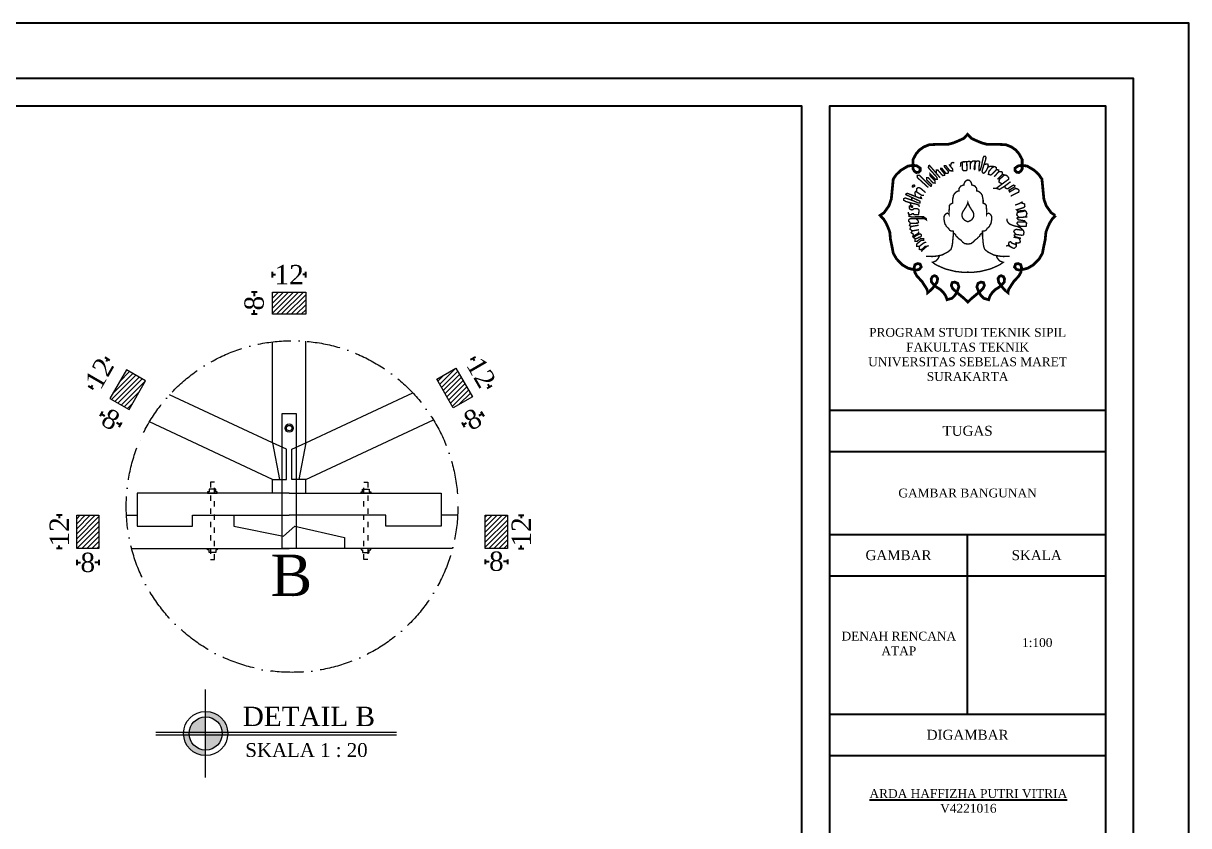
# Model space of a CAD drawing. Header units: millimetres. Extents: x -12161372 to 46643, y -9506984 to 15358.
# Drawn here: x 17996 to 20104, y -962 to 490 of the extents above; entities that cross this region are included whole.
import ezdxf

# ---------------------------------------------------------------- set-up
doc = ezdxf.new("R2010")
doc.units = ezdxf.units.MM
doc.linetypes.add('ACAD_ISO03W100', pattern=[30, 12, -18])
doc.linetypes.add('ACAD_ISO10W100', pattern=[18, 12, -3, 0, -3])
for name, color, linetype, lineweight in [('atap', 220, 'Continuous', 0), ('dimensi', 50, 'Continuous', 5), ('dinding', 110, 'Continuous', 9), ('garis potongan', 3, 'ACAD_ISO10W100', 18), ('hatch', 7, 'Continuous', 5), ('Normalisasi', 7, 'Continuous', 0), ('teks', 255, 'Continuous', 5)]:
    doc.layers.add(name, color=color, linetype=linetype, lineweight=lineweight)
doc.styles.get("Standard").update_dxf_attribs({"font": 'arial.ttf'})
doc.styles.add('teks1', font='times.ttf', dxfattribs={"height": 35})
doc.styles.add('teks2', font='times.ttf', dxfattribs={"height": 15})
doc.styles.add('teks3', font='times.ttf', dxfattribs={"height": 25})
doc.dimstyles.new('dimensi4', dxfattribs={"dimtxt": 35, "dimasz": 0, "dimexe": 5, "dimexo": 20, "dimgap": 3, "dimtad": 0, "dimdec": 0, "dimlfac": 0.2, "dimzin": 0, "dimdsep": 46, "dimtxsty": 'teks1', "dimblk": 'OBLIQUE', "dimcen": 0.09, "dimadec": 0, "dimazin": 0, "dimtfac": 1, "dimtdec": 0, "dimtix": 1, "dimtofl": 0, "dimtmove": 0, "dimatfit": 3, "dimldrblk": 'OBLIQUE', "dimfxl": 5, "dimfxlon": 1, "dimtolj": 1, "dimtzin": 0, "dimarcsym": 0})

# ---------------------------------------------------------------- blocks, each defined once
blk = doc.blocks.new('*D531')
at = {"layer": 'Defpoints', "color": 0, "ltscale": 0.8, "transparency": 16777216}
for p in [(18152.3, -188.7), (18186.9, -208.7), (18171, -236.3)]:
    blk.add_point(p, dxfattribs=at)
at = {"layer": 'dimensi', "color": 0, "lineweight": -2, "ltscale": 0.8, "transparency": 16777216}
for p, q in [((18138.9, -212), (18133.9, -220.6)), ((18136.4, -216.3), (18142.6, -219.8)), ((18171, -236.3), (18164.8, -232.7)), ((18173.5, -232), (18168.5, -240.6))]:
    blk.add_line(p, q, dxfattribs=at)
at = {"layer": 'dimensi', "color": 0, "ltscale": 0.8, "transparency": 16777216, "insert": (18153.7, -226.3), "char_height": 35, "attachment_point": 5, "rotation": 330, "style": 'teks1'}
blk.add_mtext('\\A1;8', dxfattribs=at)
blk = doc.blocks.new('_Oblique')
at = {"color": 0, "linetype": 'ByBlock', "lineweight": -2}
blk.add_line((-0.5, -0.5), (0.5, 0.5), dxfattribs=at)
blk = doc.blocks.new('*D532')
at = {"layer": 'Defpoints', "color": 0, "ltscale": 0.8, "transparency": 16777216}
for p in [(18808.1, -185.3), (18773.5, -205.3), (18826, -216.2)]:
    blk.add_point(p, dxfattribs=at)
at = {"layer": 'dimensi', "color": 0, "lineweight": -2, "ltscale": 0.8, "transparency": 16777216}
for p, q in [((18788.8, -231.9), (18793.8, -240.6)), ((18826, -216.2), (18819.8, -219.8)), ((18823.5, -211.9), (18828.5, -220.6)), ((18791.3, -236.2), (18797.5, -232.7))]:
    blk.add_line(p, q, dxfattribs=at)
at = {"layer": 'dimensi', "color": 0, "ltscale": 0.8, "transparency": 16777216, "insert": (18808.6, -226.2), "char_height": 35, "attachment_point": 5, "rotation": 30, "style": 'teks1'}
blk.add_mtext('\\A1;8', dxfattribs=at)
blk = doc.blocks.new('*D533')
at = {"layer": 'Defpoints', "color": 0, "ltscale": 0.8, "transparency": 16777216}
for p in [(18778.1, -133.4), (18839.1, -167.5), (18808.1, -185.3)]:
    blk.add_point(p, dxfattribs=at)
at = {"layer": 'dimensi', "color": 0, "lineweight": -2, "ltscale": 0.8, "transparency": 16777216}
for p, q in [((18804.8, -118), (18813.4, -113)), ((18809.1, -115.5), (18811.7, -120)), ((18834.8, -170), (18843.4, -165)), ((18839.1, -167.5), (18836.5, -162.9))]:
    blk.add_line(p, q, dxfattribs=at)
at = {"layer": 'dimensi', "color": 0, "ltscale": 0.8, "transparency": 16777216, "insert": (18824.1, -141.5), "char_height": 35, "attachment_point": 5, "rotation": 300, "style": 'teks1'}
blk.add_mtext('\\A1;12', dxfattribs=at)
blk = doc.blocks.new('*D534')
at = {"layer": 'Defpoints', "color": 0, "ltscale": 0.8, "transparency": 16777216}
for p in [(18182.3, -136.8), (18118, -168.9), (18152.3, -188.7)]:
    blk.add_point(p, dxfattribs=at)
at = {"layer": 'dimensi', "color": 0, "lineweight": -2, "ltscale": 0.8, "transparency": 16777216}
for p, q in [((18152.4, -119.5), (18143.7, -114.5)), ((18148, -117), (18145.4, -121.5)), ((18122.4, -171.4), (18113.7, -166.4)), ((18118, -168.9), (18120.7, -164.4))]:
    blk.add_line(p, q, dxfattribs=at)
at = {"layer": 'dimensi', "color": 0, "ltscale": 0.8, "transparency": 16777216, "insert": (18133, -143), "char_height": 35, "attachment_point": 5, "rotation": 60, "style": 'teks1'}
blk.add_mtext('\\A1;12', dxfattribs=at)
blk = doc.blocks.new('*D549')
at = {"layer": 'Defpoints', "color": 0, "ltscale": 0.8, "transparency": 16777216}
for p in [(18871.4, -399.9), (18871.4, -459.9), (18896.4, -459.9)]:
    blk.add_point(p, dxfattribs=at)
at = {"layer": 'dimensi', "color": 0, "lineweight": -2, "ltscale": 0.8, "transparency": 16777216}
for p, q in [((18891.4, -399.9), (18901.4, -399.9)), ((18896.4, -399.9), (18896.4, -405.1)), ((18891.4, -459.9), (18901.4, -459.9)), ((18896.4, -459.9), (18896.4, -454.6))]:
    blk.add_line(p, q, dxfattribs=at)
at = {"layer": 'dimensi', "color": 0, "ltscale": 0.8, "transparency": 16777216, "insert": (18896.4, -429.9), "char_height": 35, "attachment_point": 5, "rotation": 90, "style": 'teks1'}
blk.add_mtext('\\A1;12', dxfattribs=at)
blk = doc.blocks.new('*D550')
at = {"layer": 'Defpoints', "color": 0, "ltscale": 0.8, "transparency": 16777216}
for p in [(18831.4, -459.9), (18871.4, -459.9), (18871.4, -483.2)]:
    blk.add_point(p, dxfattribs=at)
at = {"layer": 'dimensi', "color": 0, "lineweight": -2, "ltscale": 0.8, "transparency": 16777216}
for p, q in [((18831.4, -479.9), (18831.4, -488.2)), ((18831.4, -483.2), (18838.5, -483.2)), ((18871.4, -483.2), (18864.2, -483.2)), ((18871.4, -479.9), (18871.4, -488.2))]:
    blk.add_line(p, q, dxfattribs=at)
at = {"layer": 'dimensi', "color": 0, "ltscale": 0.8, "transparency": 16777216, "insert": (18851.4, -483.2), "char_height": 35, "attachment_point": 5, "style": 'teks1'}
blk.add_mtext('\\A1;8', dxfattribs=at)
blk = doc.blocks.new('*D551')
at = {"layer": 'Defpoints', "color": 0, "ltscale": 0.8, "transparency": 16777216}
for p in [(18092.2, -459.9), (18132.2, -459.9), (18132.2, -485.4)]:
    blk.add_point(p, dxfattribs=at)
at = {"layer": 'dimensi', "color": 0, "lineweight": -2, "ltscale": 0.8, "transparency": 16777216}
for p, q in [((18092.2, -480.4), (18092.2, -490.4)), ((18132.2, -480.4), (18132.2, -490.4)), ((18092.2, -485.4), (18099.3, -485.4)), ((18132.2, -485.4), (18125.1, -485.4))]:
    blk.add_line(p, q, dxfattribs=at)
at = {"layer": 'dimensi', "color": 0, "ltscale": 0.8, "transparency": 16777216, "insert": (18112.2, -485.4), "char_height": 35, "attachment_point": 5, "style": 'teks1'}
blk.add_mtext('\\A1;8', dxfattribs=at)
blk = doc.blocks.new('*D552')
at = {"layer": 'Defpoints', "color": 0, "ltscale": 0.8, "transparency": 16777216}
for p in [(18060.6, -399.9), (18092.2, -399.9), (18092.2, -459.9)]:
    blk.add_point(p, dxfattribs=at)
at = {"layer": 'dimensi', "color": 0, "lineweight": -2, "ltscale": 0.8, "transparency": 16777216}
for p, q in [((18065.6, -399.9), (18055.6, -399.9)), ((18060.6, -399.9), (18060.6, -405.1)), ((18065.6, -459.9), (18055.6, -459.9)), ((18060.6, -459.9), (18060.6, -454.6))]:
    blk.add_line(p, q, dxfattribs=at)
at = {"layer": 'dimensi', "color": 0, "ltscale": 0.8, "transparency": 16777216, "insert": (18060.6, -429.9), "char_height": 35, "attachment_point": 5, "rotation": 90, "style": 'teks1'}
blk.add_mtext('\\A1;12', dxfattribs=at)
blk = doc.blocks.new('*D553')
at = {"layer": 'Defpoints', "color": 0, "ltscale": 0.8, "transparency": 16777216}
for p in [(18446.6, 3.9), (18413.4, -36.1), (18446.6, -36.1)]:
    blk.add_point(p, dxfattribs=at)
at = {"layer": 'dimensi', "color": 0, "lineweight": -2, "ltscale": 0.8, "transparency": 16777216}
for p, q in [((18418.4, 3.9), (18408.4, 3.9)), ((18413.4, 3.9), (18413.4, -3.3)), ((18418.4, -36.1), (18408.4, -36.1)), ((18413.4, -36.1), (18413.4, -29))]:
    blk.add_line(p, q, dxfattribs=at)
at = {"layer": 'dimensi', "color": 0, "ltscale": 0.8, "transparency": 16777216, "insert": (18413.4, -16.1), "char_height": 35, "attachment_point": 5, "rotation": 90, "style": 'teks1'}
blk.add_mtext('\\A1;8', dxfattribs=at)
blk = doc.blocks.new('*D554')
at = {"layer": 'Defpoints', "color": 0, "ltscale": 0.8, "transparency": 16777216}
for p in [(18506.6, 35.6), (18446.6, 3.9), (18506.6, 3.9)]:
    blk.add_point(p, dxfattribs=at)
at = {"layer": 'dimensi', "color": 0, "lineweight": -2, "ltscale": 0.8, "transparency": 16777216}
for p, q in [((18446.6, 30.6), (18446.6, 40.6)), ((18446.6, 35.6), (18451.9, 35.6)), ((18506.6, 35.6), (18501.3, 35.6)), ((18506.6, 30.6), (18506.6, 40.6))]:
    blk.add_line(p, q, dxfattribs=at)
at = {"layer": 'dimensi', "color": 0, "ltscale": 0.8, "transparency": 16777216, "insert": (18476.6, 35.6), "char_height": 35, "attachment_point": 5, "style": 'teks1'}
blk.add_mtext('\\A1;12', dxfattribs=at)

msp = doc.modelspace()

# ---------------------------------------------------------------- hatches: boundary and pattern name
at = {"layer": 'hatch', "ltscale": 0.8}
h = msp.add_hatch(dxfattribs=at)
h.set_pattern_fill('ANSI31', color=256, scale=2)
h.set_pattern_definition([(45, (-11078.0387, 9999.4366), (-4.490128, 4.490128), [])])
h.paths.add_polyline_path([(18092.194, -459.854), (18132.194, -459.854), (18132.194, -399.854), (18092.194, -399.854)])
h.paths.add_polyline_path([(18216.941, -156.755), (18182.3, -136.755), (18152.3, -188.716), (18186.941, -208.716)])
h.paths.add_polyline_path([(18446.592, 3.883), (18446.592, -36.117), (18506.592, -36.117), (18506.592, 3.883)])
h.paths.add_polyline_path([(18778.125, -133.379), (18743.484, -153.379), (18773.484, -205.34), (18808.125, -185.34)])
h.paths.add_polyline_path([(18871.361, -399.854), (18831.361, -399.854), (18831.361, -459.854), (18871.361, -459.854)])
h = msp.add_hatch(color=256, dxfattribs=at)
h.dxf.hatch_style = 1
h.paths.add_polyline_path([(18325.506, -764.617, 0.38998328), (18295.611, -792.117), (18325.506, -792.117)])
h.paths.add_polyline_path([(18325.506, -797.117), (18325.506, -792.117), (18295.611, -792.117, 0.02086055), (18295.506, -794.617, 0.02086055), (18295.611, -797.117)])
h.paths.add_polyline_path([(18325.506, -792.117), (18325.506, -797.117), (18355.402, -797.117, 0.02086055), (18355.506, -794.617, 0.02086055), (18355.402, -792.117)])
h.paths.add_polyline_path([(18325.506, -797.117), (18325.506, -824.617, 0.38998328), (18355.402, -797.117)])
h.paths.add_polyline_path([(18325.506, -754.617), (18325.506, -764.617, -0.38998328), (18355.402, -792.117), (18365.428, -792.117, 0.39601219)])
h.paths.add_polyline_path([(18365.428, -797.117, 0.01563646), (18365.506, -794.617, 0.01563646), (18365.428, -792.117), (18355.402, -792.117, -0.02086055), (18355.506, -794.617, -0.02086055), (18355.402, -797.117)])
h.paths.add_polyline_path([(18295.611, -797.117), (18285.585, -797.117, 0.39601219), (18325.506, -834.617), (18325.506, -824.617, -0.38998328)])
h.paths.add_polyline_path([(18285.585, -792.117, 0.01563646), (18285.506, -794.617, 0.01563646), (18285.585, -797.117), (18295.611, -797.117, -0.02086055), (18295.506, -794.617, -0.02086055), (18295.611, -792.117)])

# ---------------------------------------------------------------- linework, layer by layer
for p, q in [((19453.927, -209.661), (19953.927, -209.661)), ((19453.927, -284.661), (19953.927, -284.661)), ((19453.927, -434.661), (19953.927, -434.661)), ((19703.927, -759.661), (19703.927, -434.661)), ((19453.927, -509.661), (19953.927, -509.661)), ((19453.927, -759.661), (19953.927, -759.661)), ((19453.927, -834.661), (19953.927, -834.661))]:
    msp.add_line(p, q)
for points in [[(15903.927, -2479.661), (20103.927, -2479.661), (20103.927, 490.339), (15903.927, 490.339)], [(16103.927, -2379.661), (20003.927, -2379.661), (20003.927, 390.339), (16103.927, 390.339)], [(16153.927, -2329.661), (19403.927, -2329.661), (19403.927, 340.339), (16153.927, 340.339)], [(19453.927, -2329.661), (19953.927, -2329.661), (19953.927, 340.339), (19453.927, 340.339)]]:
    msp.add_lwpolyline(points, close=True)
at = {"color": 0, "lineweight": -3}
for points, const_width in [([(19863.322, 142.784), (19857.025, 136.323), (19852.38, 128.846), (19848.25, 119.563), (19845.685, 112.643), (19844.337, 98.925), (19841.628, 86.09), (19839.316, 74.232), (19833.541, 64.134), (19822.451, 52.912), (19812.595, 47.168), (19804.367, 45.099), (19797.082, 43.886), (19792.366, 45.117), (19788.819, 49.418), (19790.795, 54.623), (19795.261, 55.612), (19800.117, 53.59), (19801.534, 48.334), (19800.308, 39.776), (19796.666, 33.105), (19791.607, 27.646), (19787.155, 22.794), (19783.917, 17.739), (19781.084, 13.291), (19778.453, 9.248), (19777.037, 4.396), (19777.037, 2.98), (19771.573, 7.428), (19767.121, 12.28), (19764.693, 15.92), (19760.241, 21.581), (19759.027, 28.657), (19761.657, 32.498), (19764.895, 33.711), (19768.74, 31.892), (19770.764, 27.848), (19770.156, 21.985), (19767.728, 19.357), (19764.693, 16.122), (19761.253, 13.089), (19754.17, 8.641), (19749.313, 3.991), (19745.064, -1.872), (19743.38, -5.927), (19742.085, -9.809), (19733.019, -7.221), (19728.486, -2.693), (19725.896, 1.189), (19723.629, 5.394), (19720.675, 13.46), (19722.792, 19.803), (19728.138, 22.028), (19732.704, 21.138), (19734.375, 16.131), (19731.925, 10.456), (19726.356, 5.226), (19720.787, 0.441), (19715.664, -3.788), (19710.763, -7.905), (19704.414, -14.136), (19698.066, -7.905), (19693.165, -3.788), (19688.042, 0.441), (19682.473, 5.226), (19676.904, 10.456), (19674.454, 16.131), (19676.125, 21.138), (19680.691, 22.028), (19686.037, 19.803), (19688.153, 13.46), (19685.199, 5.394), (19682.933, 1.189), (19680.343, -2.693), (19675.81, -7.221), (19666.744, -9.809), (19665.449, -5.927), (19663.765, -1.872), (19659.516, 3.991), (19654.659, 8.641), (19647.576, 13.089), (19644.136, 16.122), (19641.101, 19.357), (19638.672, 21.985), (19638.065, 27.848), (19640.089, 31.892), (19643.934, 33.711), (19647.172, 32.498), (19649.802, 28.657), (19648.588, 21.581), (19644.136, 15.92), (19641.708, 12.28), (19637.256, 7.428), (19631.792, 2.98), (19631.792, 4.396), (19630.376, 9.248), (19627.745, 13.291), (19624.912, 17.739), (19621.674, 22.794), (19617.222, 27.646), (19612.163, 33.105), (19608.521, 39.776), (19607.295, 48.334), (19608.711, 53.59), (19613.568, 55.612), (19618.034, 54.623), (19620.01, 49.418), (19616.463, 45.117), (19611.747, 43.886), (19604.462, 45.099), (19596.234, 47.168), (19586.378, 52.912), (19575.288, 64.134), (19569.513, 74.232), (19567.201, 86.09), (19564.492, 98.925), (19563.144, 112.643), (19560.578, 119.563), (19556.449, 128.846), (19551.803, 136.323), (19545.507, 142.784), (19552.684, 147.564), (19561.654, 160.112), (19565.891, 172.146), (19569.428, 208.36), (19575.027, 216.604), (19583.573, 224.554), (19595.95, 231.914), (19605.498, 233.445), (19612.564, 232.239), (19618.082, 228.177), (19618.082, 223.68), (19615.033, 220.778), (19611.119, 220.334), (19607.327, 223.05), (19605.109, 227.197), (19605.109, 230.937), (19605.109, 243.611), (19610.697, 254.006), (19616.778, 261.155), (19624.792, 266.731), (19634.523, 270.591), (19646.555, 271.23), (19658.828, 271.23), (19668.353, 271.23), (19678.427, 273.975), (19688.868, 278.367), (19696.967, 282.077), (19703.927, 289.397), (19710.888, 282.077), (19718.986, 278.367), (19729.427, 273.975), (19739.502, 271.23), (19749.027, 271.23), (19761.299, 271.23), (19773.331, 270.591), (19783.062, 266.731), (19791.076, 261.155), (19797.158, 254.006), (19802.746, 243.611), (19802.746, 230.937), (19802.746, 227.197), (19800.527, 223.05), (19796.735, 220.334), (19792.821, 220.778), (19789.772, 223.68), (19789.772, 228.177), (19795.29, 232.239), (19802.357, 233.445), (19811.905, 231.914), (19824.282, 224.554), (19832.828, 216.604), (19838.427, 208.36), (19841.963, 172.146), (19846.2, 160.112), (19855.171, 147.564), (19862.348, 142.784)], 5), ([(19632.816, 193.177), (19613.067, 211.165), (19612.648, 214.233), (19612.997, 215.069), (19616.835, 215.139), (19637.073, 195.408), (19638.399, 195.757), (19638.748, 198.267), (19629.955, 206.842), (19629.815, 210.956), (19632.607, 210.956), (19641.678, 201.334), (19645.098, 201.125), (19644.819, 205.657), (19636.305, 213.954), (19635.956, 217.719), (19645.517, 208.237), (19649.145, 208.097), (19648.209, 211.936), (19635.167, 226.393), (19633.15, 229.1), (19633.34, 232.526), (19634.968, 233.208), (19654.283, 210.865)], 2.5), ([(19647.45, 217.115), (19647.681, 224.776), (19650.057, 224.852), (19658.73, 214.86), (19662.172, 215.172), (19662.485, 217.517), (19655.445, 226.271), (19655.357, 228.001), (19657.231, 228.001), (19664.666, 218.821), (19667.145, 218.7), (19669.019, 219.606), (19669.26, 222.082), (19661.825, 231.02), (19661.887, 232.894), (19664.251, 232.97), (19671.418, 223.752), (19674.011, 223.371), (19677.061, 223.295), (19676.631, 227.031), (19670.165, 234.954)], 2.5), ([(19672.754, 230.997), (19673.812, 235.321), (19674.678, 237.531), (19676.409, 238.396), (19677.66, 238.492), (19678.429, 238.204), (19679.006, 237.531), (19679.391, 236.955)], 2.5), ([(19691.011, 230.877), (19691.581, 237.328), (19694.24, 239.605), (19702.406, 239.794), (19702.786, 225.375), (19701.077, 223.667), (19696.329, 223.667), (19694.43, 226.133), (19694.43, 239.609)], 2.5), ([(19702.406, 239.794), (19707.154, 240.743), (19707.154, 240.743), (19708.776, 239.863), (19708.87, 226.026)], 2.5), ([(19708.823, 232.945), (19709.366, 237.342), (19710.15, 238.309), (19712.04, 240.244), (19713.147, 240.981), (19717.527, 241.119), (19717.369, 226.614), (19716.424, 226.024), (19715.834, 227.794), (19716.188, 231.921), (19718.211, 238.178), (19719.141, 240.503), (19722.754, 241.367), (19725.02, 240.801), (19725.776, 239.291), (19725.02, 235.14), (19724.454, 225.328), (19725.02, 223.63), (19726.909, 224.951), (19728.609, 230.423), (19729.553, 234.197), (19730.875, 241.556), (19732.197, 247.028), (19733.519, 249.481), (19736.352, 249.481), (19737.108, 247.783), (19736.73, 244.197), (19730.686, 225.328), (19730.12, 222.498), (19730.875, 220.233), (19732.575, 219.101), (19734.464, 219.856), (19737.485, 223.441), (19739.941, 227.97), (19741.263, 232.498), (19740.696, 235.329), (19738.43, 235.706), (19735.597, 235.329), (19733.519, 235.14)], 2.5), ([(19740.201, 230.048), (19744.926, 231.397), (19748.639, 231.397), (19753.027, 231.06), (19755.727, 229.374), (19756.065, 225.664), (19752.352, 221.617), (19746.277, 215.885), (19741.551, 216.896), (19742.564, 222.629), (19745.601, 226.001), (19748.639, 229.374), (19751.002, 230.048)], 2.5), ([(19766.922, 217.158), (19770.747, 215.995), (19774.24, 215.164), (19776.735, 213.17), (19778.065, 210.844), (19778.398, 208.351), (19766.589, 199.711), (19755.779, 191.735), (19749.957, 191.901)], 2.5), ([(19756.065, 225.664), (19760.269, 224.802), (19760.435, 222.143), (19752.119, 212.672)], 2.5), ([(19760.435, 222.143), (19764.76, 221.977), (19766.922, 220.814), (19766.922, 217.158), (19758.107, 208.019)], 2.5), ([(19770.747, 215.995), (19761.267, 207.687), (19760.768, 203.034), (19762.93, 201.705), (19766.589, 199.711)], 2.5), ([(19612.153, 184.934), (19611.52, 187.882), (19611.559, 189.59), (19611.947, 191.064), (19613.071, 192.268), (19614.816, 192.888), (19616.871, 192.772), (19618.291, 191.868), (19619.469, 191.22), (19620.826, 190.055), (19622.461, 188.481), (19623.72, 187.615), (19624.822, 186.749), (19626.317, 185.488), (19627.34, 184.622), (19627.97, 183.992)], 2.5), ([(19755.779, 191.735), (19761.6, 189.741), (19771.246, 195.723), (19781.724, 203.699)], 2.5), ([(19771.246, 195.723), (19772.078, 192.732), (19773.907, 191.569), (19776.402, 190.904), (19786.801, 197.622), (19789.375, 196.554), (19789.375, 196.554), (19789.219, 194.412), (19777.909, 187.861)], 2.5), ([(19777.909, 187.861), (19781.721, 186.256), (19792.171, 192.52)], 2.5), ([(19786.946, 189.388), (19790.523, 191.531), (19793.518, 190.769), (19795.306, 190.131), (19796.433, 188.959), (19797.11, 187.292), (19796.118, 184.723), (19783.174, 178.331), (19782.441, 176.959)], 2.5), ([(19606.34, 164.129), (19600.981, 165.295), (19597.486, 166.461), (19592.299, 167.946), (19588.488, 170.234), (19588.248, 172.851), (19591.219, 174.245), (19602.85, 170.431), (19606.751, 168.758), (19611.745, 166.591), (19615.937, 164.822)], 2.5), ([(19615.983, 164.868), (19617.777, 165.421), (19617.642, 168.518), (19592.109, 180.342), (19593.061, 182.249), (19595.348, 182.631), (19617.26, 174.049), (19620.5, 173.476), (19620.119, 175.574), (19618.404, 177.1)], 2.5), ([(19602.697, 169.001), (19602.985, 170.879), (19603.022, 172.829), (19602.985, 175.501)], 2.5), ([(19609.446, 177.131), (19609.354, 179.4), (19608.891, 181.576), (19608.613, 184.17), (19609.446, 185.466), (19610.695, 185.837), (19613.61, 184.031), (19616.71, 181.901), (19618.93, 180.465), (19620.975, 179.122), (19623.196, 178.937), (19625.324, 178.983)], 2.5), ([(19781.721, 186.256), (19778.818, 184.632)], 2.5), ([(19803.585, 167.553), (19797.095, 163.98), (19789.956, 161.382)], 2.5), ([(19596.659, 148.857), (19596.81, 145.833), (19598.321, 144.775), (19599.68, 144.322), (19601.493, 144.17), (19603.004, 144.775), (19603.759, 145.833), (19604.363, 145.985), (19605.874, 145.985), (19606.327, 145.077), (19607.082, 144.019), (19615.088, 144.17), (19615.692, 147.799), (19615.843, 150.52), (19616.145, 152.335), (19615.239, 153.695), (19613.275, 154.602), (19611.009, 155.056), (19608.291, 155.056), (19606.478, 154.602), (19604.967, 152.939), (19602.853, 152.788), (19600.436, 153.544), (19599.076, 154.905), (19598.321, 156.417), (19598.321, 157.777), (19598.472, 159.441), (19599.832, 160.045), (19602.55, 160.045), (19604.363, 159.894), (19604.796, 158.519)], 2.5), ([(19601.237, 158.949), (19601.237, 161.891), (19600.502, 164.391), (19599.914, 165.862)], 2.5), ([(19601.237, 158.949), (19601.608, 158.274), (19602.796, 157.598), (19604.02, 157.598), (19604.796, 158.519)], 2.5), ([(19606.34, 164.129), (19611.524, 162.92), (19612.846, 162.332), (19615.785, 161.45), (19616.373, 159.39), (19615.932, 158.361)], 2.5), ([(19800.34, 165.766), (19803.697, 164.467), (19806.895, 163.507), (19807.535, 159.346), (19805.936, 157.105), (19801.139, 155.505), (19792.441, 152.781), (19794.674, 150.616), (19807.859, 151.79), (19809.933, 149.423), (19811.212, 146.223), (19810.253, 142.542), (19808.654, 139.981)], 2.5), ([(19806.895, 150.544), (19793.944, 148.143), (19792.825, 143.742), (19794.104, 142.062), (19797.25, 138.913)], 2.5), ([(19597.566, 145.304), (19597.949, 141.167), (19601.925, 140.081), (19624.334, 140.202), (19629.395, 136.584), (19629.515, 134.534), (19625.298, 137.187), (19606.985, 136.825), (19600.84, 136.825), (19598.792, 136.102), (19597.467, 134.534), (19597.587, 132.122), (19600.72, 128.384), (19613.611, 128.746), (19615.178, 130.554), (19614.455, 132.966), (19611.173, 136.908)], 2.5), ([(19601.315, 122.534), (19598.768, 125.061), (19600.72, 128.384)], 2.5), ([(19810.778, 123.239), (19794.867, 122.394), (19789.516, 123.521), (19784.588, 125.071), (19780.082, 127.045), (19777.125, 130.004), (19775.013, 133.386), (19775.013, 136.628)], 2.5), ([(19811.852, 140.141), (19792.825, 138.541)], 2.5), ([(19792.825, 138.541), (19795.71, 134.804), (19806.855, 133.087), (19810.569, 128.797), (19810.569, 128.797), (19810.14, 123.205)], 2.5), ([(19808.712, 130.942), (19794.726, 130.709), (19793.177, 128.736), (19795.43, 125.353), (19799.837, 122.658)], 2.5), ([(19603.746, 114.693), (19599.694, 117.937), (19601.315, 122.534), (19615.361, 124.967)], 2.5), ([(19606.177, 108.474), (19601.855, 111.448), (19603.746, 114.693), (19616.172, 116.856)], 2.5), ([(19606.177, 108.474), (19604.695, 104.213), (19605.894, 102.75), (19608.82, 100.902), (19611.338, 100.889), (19614.036, 101.928), (19615.697, 102.966), (19617.15, 103.382), (19619.122, 103.901), (19620.368, 105.875), (19620.368, 107.745), (19618.499, 109.2), (19616.42, 108.864), (19613.739, 107.699), (19611.261, 106.383), (19609.642, 105.32), (19607.771, 104.206), (19605.894, 102.75)], 2.5), ([(19604.695, 104.213), (19605.5, 104.836), (19606.304, 105.46), (19607.238, 106.031), (19608.172, 106.602), (19609.262, 107.278), (19610.352, 107.953), (19611.649, 108.576), (19612.947, 109.2), (19614.296, 109.719), (19615.645, 110.238), (19615.616, 111.24), (19615.551, 112.338), (19613.938, 112.66)], 2.5), ([(19628.562, 68.669), (19640.149, 68.393), (19648.701, 69.22), (19657.804, 71.149), (19668.287, 76.662), (19673.805, 81.072), (19675.46, 85.757), (19676.563, 91.269), (19677.115, 97.609), (19677.943, 105.602), (19677.943, 111.114), (19677.943, 114.146)], 2.5), ([(19780.267, 68.669), (19768.68, 68.393), (19760.128, 69.22), (19751.025, 71.149), (19740.541, 76.662), (19735.024, 81.072), (19733.369, 85.757), (19732.265, 91.269), (19731.714, 97.609), (19730.886, 105.602), (19730.886, 111.114), (19730.886, 114.146)], 2.5), ([(19804.019, 116.122), (19798.95, 116.475), (19791.769, 117.461), (19788.531, 115.911), (19787.545, 113.233), (19790.079, 109.569), (19791.628, 108.301)], 2.5), ([(19803.737, 106.609), (19791.628, 108.301), (19788.39, 107.314), (19788.812, 105.623), (19790.22, 103.932), (19800.499, 101.254)], 2.5), ([(19794.867, 122.394), (19799.795, 119.998), (19802.893, 117.461), (19805.145, 114.783), (19805.849, 112.388), (19805.568, 109.851), (19805.145, 108.16), (19803.737, 106.609)], 2.5), ([(19616.528, 86.729), (19611.688, 86.729), (19611.688, 90.855), (19620.113, 97.673), (19624.594, 97.673), (19624.594, 100.902), (19619.037, 100.902), (19612.584, 95.879), (19608.82, 95.879), (19608.82, 100.902)], 2.5), ([(19630.15, 86.729), (19627.282, 86.729), (19620.65, 80.808), (19616.707, 81.167), (19616.528, 86.729), (19625.49, 93.546), (19629.075, 94.264)], 2.5), ([(19620.471, 76.861), (19621.188, 79.014), (19630.15, 86.729), (19633.556, 88.164)], 2.5), ([(19792.151, 88.165), (19790.646, 90.392), (19784.453, 92.36), (19781.898, 95.213), (19778.949, 94.328), (19777.966, 90.786), (19780.915, 86.359), (19787.397, 83.017), (19780.915, 86.359), (19778.171, 87.856), (19775.699, 87.906), (19773.529, 87.363)], 2.5), ([(19800.499, 101.254), (19787.022, 103.271)], 2.5), ([(19791.371, 94.794), (19792.151, 88.165), (19791.761, 86.371), (19789.813, 84.499), (19788.644, 83.329), (19787.397, 83.017)], 2.5), ([(19795.36, 102.593), (19797.683, 100.02), (19798.774, 97.68), (19799.164, 95.184), (19798.618, 93.625), (19796.592, 93.079), (19794.333, 92.689), (19791.664, 92.307)], 2.5), ([(19653.147, 70.073), (19651.201, 65.535), (19649.254, 63.158), (19646.226, 60.132), (19642.549, 58.62), (19640.386, 57.971), (19646.009, 53.865), (19652.282, 50.84), (19658.122, 48.247), (19663.746, 45.869), (19670.668, 44.141), (19675.926, 42.753), (19681.588, 41.338), (19687.628, 40.678), (19694.14, 39.924), (19700.18, 39.83), (19704.414, 40.085), (19708.648, 39.83), (19714.689, 39.924), (19721.201, 40.678), (19727.241, 41.338), (19732.903, 42.753), (19738.161, 44.141), (19745.083, 45.869), (19750.706, 48.247), (19756.547, 50.84), (19762.819, 53.865), (19768.443, 57.971), (19766.28, 58.62), (19762.603, 60.132), (19759.575, 63.158), (19757.628, 65.535), (19755.681, 70.073)], 2.5)]:
    msp.add_lwpolyline(points, dxfattribs=dict(at, const_width=const_width))
at = {"color": 0, "lineweight": -3, "const_width": 2.5}
for points in [[(19604.222, 194.315), (19604.063, 195.904), (19605.016, 197.335), (19607.24, 197.653), (19608.129, 196.86), (19608.204, 196.035), (19607.875, 195.427), (19606.704, 194.687), (19605.879, 194.387), (19604.698, 194.156), (19604.222, 194.315)], [(19704.414, 91.085), (19703.928, 91.067), (19701.801, 91.279), (19699.673, 91.492), (19698.397, 91.917), (19697.12, 92.98), (19695.631, 93.83), (19694.141, 95.531), (19691.376, 98.325), (19687.546, 100.876), (19685.844, 102.789), (19683.078, 105.34), (19682.014, 108.316), (19678.148, 111.218), (19678.043, 114.15), (19676.753, 114.423), (19675.255, 114.423), (19673.86, 114.681), (19671.69, 115.714), (19669.461, 119.157), (19667.334, 121.07), (19665.206, 123.195), (19664.355, 125.534), (19663.078, 127.022), (19662.227, 129.998), (19662.015, 131.911), (19661.376, 134.887), (19661.166, 138.116), (19661.166, 140.242), (19662.017, 142.155), (19662.868, 143.643), (19663.932, 144.919), (19665.208, 145.982), (19667.123, 146.832), (19669.463, 146.194), (19670.527, 144.068), (19670.527, 145.131), (19670.314, 146.194), (19670.527, 148.107), (19670.314, 149.808), (19670.527, 151.721), (19670.74, 155.547), (19670.74, 158.948), (19670.953, 160.649), (19671.804, 161.712), (19672.655, 162.987), (19674.782, 164.05), (19676.91, 165.113), (19676.697, 167.238), (19676.697, 170.002), (19676.91, 172.553), (19677.548, 173.828), (19677.548, 175.104), (19678.187, 176.804), (19678.399, 178.93), (19679.463, 180.843), (19680.527, 182.543), (19682.867, 184.669), (19685.421, 186.37), (19688.612, 187.22), (19688.399, 188.921), (19688.399, 191.259), (19689.889, 193.597), (19691.591, 195.723), (19693.931, 196.786), (19697.335, 197.848), (19697.548, 199.762), (19698.825, 203.163), (19701.591, 206.139), (19704.414, 206.703), (19707.238, 206.139), (19710.004, 203.163), (19711.281, 199.762), (19711.494, 197.848), (19714.898, 196.786), (19717.238, 195.723), (19718.94, 193.597), (19720.43, 191.259), (19720.43, 188.921), (19720.217, 187.22), (19723.408, 186.37), (19725.961, 184.669), (19728.302, 182.543), (19729.366, 180.843), (19730.429, 178.93), (19730.642, 176.804), (19731.28, 175.104), (19731.28, 173.828), (19731.919, 172.553), (19732.131, 170.002), (19732.131, 167.238), (19731.919, 165.113), (19734.046, 164.05), (19736.174, 162.987), (19737.025, 161.712), (19737.876, 160.649), (19738.089, 158.948), (19738.089, 155.547), (19738.302, 151.721), (19738.514, 149.808), (19738.302, 148.107), (19738.514, 146.194), (19738.302, 145.131), (19738.302, 144.068), (19739.365, 146.194), (19741.706, 146.832), (19743.621, 145.982), (19744.897, 144.919), (19745.961, 143.643), (19746.812, 142.155), (19747.663, 140.242), (19747.663, 138.116), (19747.453, 134.887), (19746.814, 131.911), (19746.602, 129.998), (19745.751, 127.022), (19744.474, 125.534), (19743.623, 123.195), (19741.495, 121.07), (19739.368, 119.157), (19737.138, 115.714), (19734.969, 114.681), (19733.574, 114.423), (19732.076, 114.423), (19730.786, 114.15), (19730.681, 111.218), (19726.815, 108.316), (19725.751, 105.34), (19722.985, 102.789), (19721.283, 100.876), (19717.453, 98.325), (19714.687, 95.531), (19713.198, 93.83), (19711.709, 92.98), (19710.432, 91.917), (19709.156, 91.492), (19707.028, 91.279), (19704.9, 91.067)], [(19704.414, 131.635), (19703.405, 131.686), (19702.261, 132.129), (19703.405, 131.686), (19702.261, 132.129), (19700.758, 132.841), (19700.758, 132.841), (19699.665, 133.422), (19698.438, 134.118), (19697.4, 135.068), (19696.482, 136.072), (19695.504, 137.45), (19694.673, 138.965), (19694.086, 140.772), (19693.842, 142.775), (19693.842, 144.534), (19694.086, 146.146), (19694.477, 147.514), (19695.162, 149.028), (19695.944, 150.493), (19696.635, 151.49), (19697.564, 152.711), (19698.639, 154.567), (19699.666, 156.13), (19700.546, 157.498), (19701.426, 158.964), (19702.257, 160.771), (19703.089, 162.53), (19703.871, 164.093), (19704.414, 166.036), (19704.958, 164.093), (19705.74, 162.53), (19706.571, 160.771), (19707.403, 158.964), (19708.283, 157.498), (19709.163, 156.13), (19710.19, 154.567), (19711.265, 152.711), (19712.194, 151.49), (19712.885, 150.493), (19713.667, 149.028), (19714.352, 147.514), (19714.743, 146.146), (19714.987, 144.534), (19714.987, 142.775), (19714.743, 140.772), (19714.156, 138.965), (19713.325, 137.45), (19712.347, 136.072), (19711.429, 135.068), (19710.391, 134.118), (19709.164, 133.422), (19708.071, 132.841), (19708.071, 132.841), (19706.568, 132.129), (19705.424, 131.686), (19706.568, 132.129), (19705.424, 131.686)]]:
    msp.add_lwpolyline(points, close=True, dxfattribs=at)
at = {"layer": 'atap', "ltscale": 0.8}
for p, q in [((18446.592, -268.651), (18260.242, -181.755)), ((18506.592, -268.651), (18700.182, -178.379)), ((18446.592, -334.854), (18223.78, -230.955)), ((18506.592, -334.854), (18737.498, -227.181)), ((18446.592, -268.651), (18459.092, -334.854)), ((18506.592, -268.651), (18494.092, -334.854))]:
    msp.add_line(p, q, dxfattribs=at)
for points in [[(18446.592, -36.117), (18446.592, 3.883), (18506.592, 3.883), (18506.592, -36.117)], [(18216.941, -156.755), (18182.3, -136.755), (18152.3, -188.716), (18186.941, -208.716)], [(18743.484, -153.379), (18778.125, -133.379), (18808.125, -185.34), (18773.484, -205.34)], [(18464.092, -215.475), (18489.092, -215.475), (18489.092, -459.854), (18464.092, -459.854)], [(18344.092, -352.354), (18331.592, -352.354), (18331.592, -357.354), (18329.092, -357.354), (18329.092, -359.854), (18346.592, -359.854), (18346.592, -357.354), (18344.092, -357.354)], [(18609.092, -352.354), (18621.592, -352.354), (18621.592, -357.354), (18624.092, -357.354), (18624.092, -359.854), (18606.592, -359.854), (18606.592, -357.354), (18609.092, -357.354)], [(18092.194, -399.854), (18132.194, -399.854), (18132.194, -459.854), (18092.194, -459.854)], [(18831.361, -399.854), (18871.361, -399.854), (18871.361, -459.854), (18831.361, -459.854)], [(18344.092, -467.354), (18331.592, -467.354), (18331.592, -462.354), (18329.092, -462.354), (18329.092, -459.854), (18346.592, -459.854), (18346.592, -462.354), (18344.092, -462.354)], [(18609.092, -467.354), (18621.592, -467.354), (18621.592, -462.354), (18624.092, -462.354), (18624.092, -459.854), (18606.592, -459.854), (18606.592, -462.354), (18609.092, -462.354)]]:
    msp.add_lwpolyline(points, close=True, dxfattribs=at)
for points in [[(18446.592, -359.854), (18446.592, -334.854), (18471.592, -334.854), (18471.95, -280.475), (18446.592, -268.651), (18446.592, -86.117)], [(18506.592, -359.854), (18506.592, -334.854), (18481.592, -334.854), (18481.235, -280.475), (18506.592, -268.651), (18506.592, -85.075)], [(18476.592, -359.854), (18201.592, -359.854), (18201.592, -419.854), (18301.592, -419.854), (18301.592, -399.854), (18476.592, -399.854)], [(18476.592, -359.854), (18751.592, -359.854), (18751.592, -419.854), (18651.592, -419.854), (18651.592, -399.854), (18476.592, -399.854)], [(18376.592, -399.854), (18376.592, -419.854), (18466.592, -437.854), (18486.592, -419.854), (18576.592, -439.854), (18576.592, -459.854)]]:
    msp.add_lwpolyline(points, dxfattribs=at)
at = {"layer": 'atap', "linetype": 'ACAD_ISO03W100', "ltscale": 0.8}
for points in [[(18341.592, -339.854), (18334.092, -339.854), (18334.092, -479.854), (18341.592, -479.854)], [(18611.592, -339.854), (18619.092, -339.854), (18619.092, -479.854), (18611.592, -479.854)]]:
    msp.add_lwpolyline(points, close=True, dxfattribs=at)
at = {"layer": 'atap', "ltscale": 0.8}
for radius in [7.5, 5]:
    msp.add_circle((18476.592, -242.147), radius, dxfattribs=at)
at = {"layer": 'dinding', "ltscale": 0.8}
for points in [[(18182.194, -399.854), (18201.592, -399.854)], [(18781.361, -399.854), (18751.592, -399.854)], [(18191.514, -459.854), (18476.592, -459.854)], [(18772.042, -459.854), (18476.592, -459.854)]]:
    msp.add_lwpolyline(points, dxfattribs=at)
at = {"layer": 'garis potongan', "ltscale": 5}
msp.add_circle((18481.778, -384.047), 300, dxfattribs=at)
at = {"layer": 'Normalisasi', "ltscale": 0.8}
for p, q in [((18325.506, -874.117), (18325.506, -715.117)), ((18235.506, -792.117), (18670.506, -792.117)), ((18235.506, -797.117), (18670.506, -797.117))]:
    msp.add_line(p, q, dxfattribs=at)
for radius in [40, 30]:
    msp.add_circle((18325.506, -794.617), radius, dxfattribs=at)

# ---------------------------------------------------------------- texts
at = {"attachment_point": 5}
for s, insert, char_height, width in [('{\\fTimes New Roman|b0|i0|c0|p18;PROGRAM STUDI TEKNIK SIPIL\\PFAKULTAS TEKNIK\\PUNIVERSITAS SEBELAS MARET\\PSURAKARTA}', (19703.927, -109.01), 16, 500), ('{\\fTimes New Roman|b0|i0|c0|p18;TUGAS}', (19703.927, -247.161), 18, 500), ('{\\fTimes New Roman|b0|i0|c0|p18;GAMBAR BANGUNAN}', (19703.927, -359.661), 16, 500), ('{\\fTimes New Roman|b0|i0|c0|p18;GAMBAR}', (19578.927, -472.161), 18, 250), ('{\\fTimes New Roman|b0|i0|c0|p18;SKALA}', (19828.927, -472.161), 18, 250), ('{\\fTimes New Roman|b0|i0|c0|p18;DENAH RENCANA ATAP}', (19579.527, -631.81), 16, 250), ('{\\fTimes New Roman|b0|i0|c0|p18;1:100}', (19829.918, -630.364), 16, 250), ('{\\fTimes New Roman|b0|i0|c0|p18;DIGAMBAR}', (19703.927, -797.161), 18, 500), ('{\\fTimes New Roman|b0|i0|c0|p18;\\LARDA HAFFIZHA PUTRI VITRIA\\l\\PV4221016}', (19705.326, -916.892), 16, 500)]:
    msp.add_mtext(s, dxfattribs=dict(at, insert=insert, char_height=char_height, width=width))
at = {"layer": 'hatch', "ltscale": 0.8, "attachment_point": 5}
for s, width, insert, char_height, style in [('DETAIL B', 430, (18512.202, -763.864), 35, 'teks1'), ('SKALA 1 : 20', 254.73915, (18507.878, -824.868), 25, 'teks3')]:
    msp.add_mtext_dynamic_manual_height_columns(s, width=width, gutter_width=125, heights=[0], dxfattribs=dict(at, insert=insert, char_height=char_height, style=style))
at = {"layer": 'teks', "insert": (18480.529, -508.571), "char_height": 75, "attachment_point": 5, "style": 'teks2'}
msp.add_mtext_dynamic_manual_height_columns('B', width=32.35478, gutter_width=15, heights=[0], dxfattribs=at)

# ---------------------------------------------------------------- dimensions: what is measured, and where the dimension line sits
at = {"layer": 'dimensi', "ltscale": 0.8}
for base, p1, p2, picture, middle in [((18506.592, 35.596), (18446.592, 3.883), (18506.592, 3.883), '*D554', (18476.592, 35.596)), ((18132.194, -485.39), (18092.194, -459.854), (18132.194, -459.854), '*D551', (18112.194, -485.39)), ((18871.361, -483.177), (18831.361, -459.854), (18871.361, -459.854), '*D550', (18851.361, -483.177))]:
    dim = msp.add_linear_dim(base=base, p1=p1, p2=p2, dimstyle='dimensi4', dxfattribs=at)
    dim.commit()
    dim.dimension.update_dxf_attribs({"geometry": picture, "text_midpoint": middle})
for base, p1, p2, picture, middle in [((18413.352, -36.117), (18446.592, 3.883), (18446.592, -36.117), '*D553', (18413.352, -16.117)), ((18060.563, -399.854), (18092.194, -459.854), (18092.194, -399.854), '*D552', (18060.563, -429.854)), ((18896.404, -459.854), (18871.361, -399.854), (18871.361, -459.854), '*D549', (18896.404, -429.854))]:
    dim = msp.add_linear_dim(base=base, p1=p1, p2=p2, angle=90, dimstyle='dimensi4', dxfattribs=at)
    dim.commit()
    dim.dimension.update_dxf_attribs({"geometry": picture, "text_midpoint": middle})
for p1, p2, distance, picture, middle in [((18182.3, -136.755), (18152.3, -188.716), -39.56, '*D534', (18133.04, -142.955)), ((18778.125, -133.379), (18808.125, -185.34), 35.777, '*D533', (18824.109, -141.471)), ((18152.3, -188.716), (18186.941, -208.716), -31.831, '*D531', (18153.705, -226.283)), ((18773.484, -205.34), (18808.125, -185.34), -35.687, '*D532', (18808.648, -226.246))]:
    dim = msp.add_aligned_dim(p1=p1, p2=p2, distance=distance, dimstyle='dimensi4', dxfattribs=at)
    dim.commit()
    dim.dimension.update_dxf_attribs({"geometry": picture, "text_midpoint": middle})

doc.saveas('drawing.dxf')
